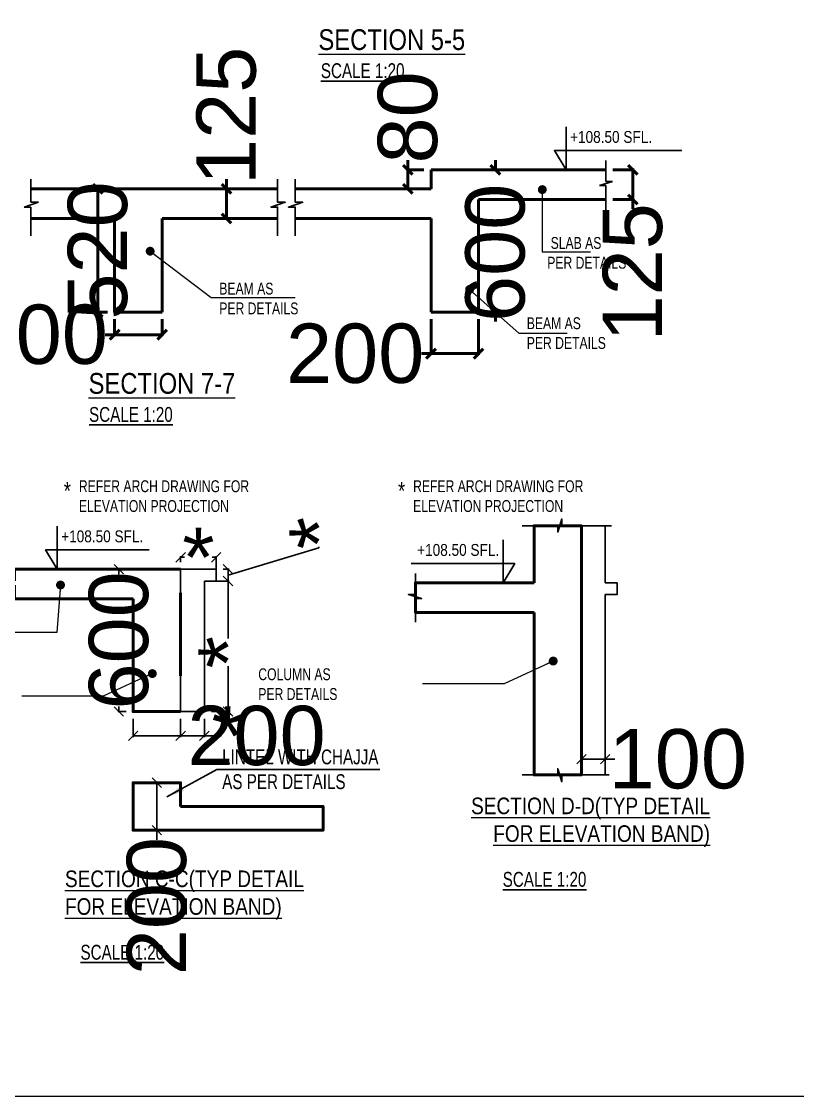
# Model space of a CAD drawing. Header units: millimetres. Extents: x -29 to 37328, y -5 to 79129.
# Drawn here: x 13664 to 16933, y 6051 to 10582 of the extents above; entities that cross this region are included whole.
import ezdxf

# ---------------------------------------------------------------- set-up
doc = ezdxf.new("R2010")
doc.units = ezdxf.units.MM
for name, color, linetype, lineweight in [('A-CONC', 5, 'Continuous', 40), ('S - COL', 5, 'Continuous', 40), ('S - DIM', 253, 'Continuous', 13), ('S - SEC CUT', 5, 'Continuous', 13), ('S - SEC CUT TXT', 1, 'Continuous', 13), ('STR-Stair', 1, 'Continuous', 13)]:
    doc.layers.add(name, color=color, linetype=linetype, lineweight=lineweight)
for name, color, linetype in [('BAND DETAILS', 2, 'Continuous'), ('HAT', 8, 'Continuous'), ('Leader', 8, 'Continuous'), ('S - HATCH', 8, 'Continuous'), ('S - TXT-1', 6, 'Continuous'), ('SEC TEXT', 50, 'Continuous'), ('TEMP', 8, 'Continuous'), ('TEXT', 7, 'Continuous')]:
    doc.layers.add(name, color=color, linetype=linetype)
doc.styles.add('SD', font='ARIALNB.TTF')
doc.styles.add('SED', font='ARIALN.TTF', dxfattribs={"height": 50})
doc.styles.add('SOBHA', font='arial.ttf')
doc.styles.add('sobha.sed', font='swisscl.ttf')
doc.dimstyles.new('S--20', dxfattribs={"dimscale": 20, "dimtxt": 12.5, "dimasz": 2, "dimexe": 0.25, "dimexo": 1.5, "dimgap": 0.1, "dimtad": 0, "dimdec": 0, "dimrnd": 0.0005, "dimzin": 0, "dimdsep": 46, "dimtxsty": 'SOBHA', "dimblk": 'OBLIQUE', "dimcen": 0.09, "dimclrd": 8, "dimclre": 8, "dimclrt": 4, "dimadec": 0, "dimazin": 0, "dimtfac": 1, "dimtdec": 0, "dimtofl": 0, "dimtmove": 0, "dimatfit": 3, "dimfxl": 0.18, "dimtolj": 1, "dimtzin": 0, "dimlwd": -1, "dimlwe": -1, "dimarcsym": 0})
doc.dimstyles.new('S-25', dxfattribs={"dimscale": 25, "dimtxt": 2.5, "dimasz": 1.5, "dimexe": 0.25, "dimexo": 0.5, "dimgap": 0.1, "dimtad": 0, "dimdec": 0, "dimrnd": 0.0005, "dimzin": 0, "dimdsep": 46, "dimtxsty": 'SOBHA', "dimblk": 'OBLIQUE', "dimcen": 0.09, "dimclrd": 8, "dimclre": 8, "dimclrt": 6, "dimadec": 0, "dimazin": 0, "dimtfac": 1, "dimtdec": 0, "dimtofl": 0, "dimtmove": 0, "dimatfit": 3, "dimfxl": 0.18, "dimtolj": 1, "dimtzin": 0, "dimlwd": -1, "dimlwe": -1, "dimarcsym": 0})
doc.dimstyles.new('S-50', dxfattribs={"dimscale": 50, "dimtxt": 2.5, "dimasz": 1.5, "dimexe": 0.25, "dimexo": 0.25, "dimgap": 0.1, "dimtad": 0, "dimdec": 0, "dimrnd": 0.0005, "dimzin": 0, "dimdsep": 46, "dimtxsty": 'SOBHA', "dimblk": 'OBLIQUE', "dimcen": 0.09, "dimclrd": 8, "dimclre": 8, "dimclrt": 6, "dimadec": 5, "dimazin": 0, "dimtfac": 1, "dimtdec": 0, "dimtofl": 0, "dimtmove": 0, "dimatfit": 3, "dimfxl": 0.18, "dimtolj": 1, "dimtzin": 0, "dimlwd": -1, "dimlwe": -1, "dimarcsym": 0})

# ---------------------------------------------------------------- blocks, each defined once
blk = doc.blocks.new('_Oblique')
at = {"color": 0, "linetype": 'ByBlock', "lineweight": -2}
blk.add_line((-0.5, -0.5), (0.5, 0.5), dxfattribs=at)
blk = doc.blocks.new('*D272')
at = {"layer": 'Defpoints', "color": 0, "transparency": 16777216}
for p in [(15389.4, 9357), (15589.4, 9357), (15389.4, 9182)]:
    blk.add_point(p, dxfattribs=at)
at = {"layer": 'S - COL', "color": 8, "transparency": 16777216}
for p, q in [((15389.4, 9327), (15389.4, 9177)), ((15589.4, 9327), (15589.4, 9177)), ((15389.4, 9182), (15349.4, 9182)), ((15589.4, 9182), (15389.4, 9182))]:
    blk.add_line(p, q, dxfattribs=at)
at = {"layer": 'S - COL', "color": 8, "transparency": 16777216, "xscale": 40, "yscale": 40, "zscale": 40, "rotation": 180}
blk.add_blockref('_Oblique', (15389.4, 9182), dxfattribs=at)
at = {"layer": 'S - COL', "color": 8, "transparency": 16777216, "xscale": 40, "yscale": 40, "zscale": 40}
blk.add_blockref('_Oblique', (15589.4, 9182), dxfattribs=at)
at = {"layer": 'S - COL', "color": 4, "transparency": 16777216, "insert": (15069.5, 9182), "char_height": 250, "attachment_point": 5, "style": 'SOBHA'}
blk.add_mtext('\\A1;200', dxfattribs=at)
blk = doc.blocks.new('*D273')
at = {"layer": 'Defpoints', "color": 0, "transparency": 16777216}
for p in [(16125.1, 9957), (16125.1, 9832), (16239.4, 9832)]:
    blk.add_point(p, dxfattribs=at)
at = {"layer": 'S - COL', "color": 8, "transparency": 16777216}
for p, q in [((16155.1, 9957), (16244.4, 9957)), ((16239.4, 9957), (16239.4, 9832)), ((16155.1, 9832), (16244.4, 9832)), ((16239.4, 9832), (16239.4, 9792))]:
    blk.add_line(p, q, dxfattribs=at)
at = {"layer": 'S - COL', "color": 8, "transparency": 16777216, "xscale": 40, "yscale": 40, "zscale": 40}
for p, rotation in [((16239.4, 9957), 90), ((16239.4, 9832), 270)]:
    blk.add_blockref('_Oblique', p, dxfattribs=dict(at, rotation=rotation))
at = {"layer": 'S - COL', "color": 4, "transparency": 16777216, "insert": (16239.4, 9524.7), "char_height": 250, "attachment_point": 5, "rotation": 90, "style": 'SOBHA'}
blk.add_mtext('\\A1;125', dxfattribs=at)
blk = doc.blocks.new('*D274')
at = {"layer": 'Defpoints', "color": 0, "transparency": 16777216}
for p in [(15589.4, 9957), (15589.4, 9357), (15660.4, 9357)]:
    blk.add_point(p, dxfattribs=at)
at = {"layer": 'S - COL', "color": 8, "transparency": 16777216}
for p, q in [((15660.4, 9957), (15660.4, 9997)), ((15619.4, 9957), (15665.4, 9957)), ((15619.4, 9357), (15665.4, 9357)), ((15660.4, 9357), (15660.4, 9317))]:
    blk.add_line(p, q, dxfattribs=at)
at = {"layer": 'S - COL', "color": 8, "transparency": 16777216, "xscale": 40, "yscale": 40, "zscale": 40}
for p, rotation in [((15660.4, 9957), 270), ((15660.4, 9357), 90)]:
    blk.add_blockref('_Oblique', p, dxfattribs=dict(at, rotation=rotation))
at = {"layer": 'S - COL', "color": 4, "transparency": 16777216, "insert": (15660.4, 9607), "char_height": 250, "attachment_point": 5, "rotation": 90, "style": 'SOBHA'}
blk.add_mtext('\\A1;600', dxfattribs=at)
blk = doc.blocks.new('*D279')
at = {"layer": 'Defpoints', "color": 0, "transparency": 16777216}
for p in [(14056.3, 9357), (14256.3, 9357), (14056.3, 9262)]:
    blk.add_point(p, dxfattribs=at)
at = {"layer": 'S - COL', "color": 8, "transparency": 16777216}
for p, q in [((14056.3, 9327), (14056.3, 9257)), ((14256.3, 9327), (14256.3, 9257)), ((14056.3, 9262), (14016.3, 9262)), ((14256.3, 9262), (14056.3, 9262))]:
    blk.add_line(p, q, dxfattribs=at)
at = {"layer": 'S - COL', "color": 8, "transparency": 16777216, "xscale": 40, "yscale": 40, "zscale": 40, "rotation": 180}
blk.add_blockref('_Oblique', (14056.3, 9262), dxfattribs=at)
at = {"layer": 'S - COL', "color": 8, "transparency": 16777216, "xscale": 40, "yscale": 40, "zscale": 40}
blk.add_blockref('_Oblique', (14256.3, 9262), dxfattribs=at)
at = {"layer": 'S - COL', "color": 4, "transparency": 16777216, "insert": (13736.5, 9262), "char_height": 250, "attachment_point": 5, "style": 'SOBHA'}
blk.add_mtext('\\A1;200', dxfattribs=at)
blk = doc.blocks.new('*D280')
at = {"layer": 'Defpoints', "color": 0, "transparency": 16777216}
for p in [(14056.3, 9877), (13985.4, 9357), (14056.3, 9357)]:
    blk.add_point(p, dxfattribs=at)
at = {"layer": 'S - COL', "color": 8, "transparency": 16777216}
for p, q in [((14026.3, 9877), (13980.4, 9877)), ((13985.4, 9877), (13985.4, 9357)), ((14026.3, 9357), (13980.4, 9357))]:
    blk.add_line(p, q, dxfattribs=at)
at = {"layer": 'S - COL', "color": 8, "transparency": 16777216, "xscale": 40, "yscale": 40, "zscale": 40}
for p, rotation in [((13985.4, 9877), 90), ((13985.4, 9357), 270)]:
    blk.add_blockref('_Oblique', p, dxfattribs=dict(at, rotation=rotation))
at = {"layer": 'S - COL', "color": 4, "transparency": 16777216, "insert": (13985.4, 9617), "char_height": 250, "attachment_point": 5, "rotation": 90, "style": 'SOBHA'}
blk.add_mtext('\\A1;520', dxfattribs=at)
blk = doc.blocks.new('*D281')
at = {"layer": 'Defpoints', "color": 0, "transparency": 16777216}
for p in [(15291.5, 9957), (15389.4, 9957, -0.2), (15389.4, 9877, -0.2)]:
    blk.add_point(p, dxfattribs=at)
at = {"layer": 'S - COL', "color": 8, "transparency": 16777216}
for p, q in [((15291.5, 9957), (15291.5, 9997)), ((15359.4, 9957), (15286.5, 9957)), ((15291.5, 9877), (15291.5, 9957)), ((15359.4, 9877), (15286.5, 9877))]:
    blk.add_line(p, q, dxfattribs=at)
at = {"layer": 'S - COL', "color": 8, "transparency": 16777216, "xscale": 40, "yscale": 40, "zscale": 40}
for p, rotation in [((15291.5, 9957), 90), ((15291.5, 9877), 270)]:
    blk.add_blockref('_Oblique', p, dxfattribs=dict(at, rotation=rotation))
at = {"layer": 'S - COL', "color": 4, "transparency": 16777216, "insert": (15291.5, 10177.8), "char_height": 250, "attachment_point": 5, "rotation": 90, "style": 'SOBHA'}
blk.add_mtext('\\A1;80', dxfattribs=at)
blk = doc.blocks.new('*D282')
at = {"layer": 'Defpoints', "color": 0, "transparency": 16777216}
for p in [(14499.6, 9877, -0.2), (14527.4, 9877), (14499.6, 9752, -0.2)]:
    blk.add_point(p, dxfattribs=at)
at = {"layer": 'S - COL', "color": 8, "transparency": 16777216}
for p, q in [((14527.4, 9877), (14527.4, 9917)), ((14527.4, 9752), (14527.4, 9877)), ((14529.6, 9877), (14532.4, 9877)), ((14529.6, 9752), (14532.4, 9752))]:
    blk.add_line(p, q, dxfattribs=at)
at = {"layer": 'S - COL', "color": 8, "transparency": 16777216, "xscale": 40, "yscale": 40, "zscale": 40}
for p, rotation in [((14527.4, 9877), 90), ((14527.4, 9752), 270)]:
    blk.add_blockref('_Oblique', p, dxfattribs=dict(at, rotation=rotation))
at = {"layer": 'S - COL', "color": 4, "transparency": 16777216, "insert": (14527.4, 10184.4), "char_height": 250, "attachment_point": 5, "rotation": 90, "style": 'SOBHA'}
blk.add_mtext('\\A1;125', dxfattribs=at)
blk = doc.blocks.new('*D247')
at = {"layer": 'BAND DETAILS', "color": 8, "transparency": 16777216}
for p, q in [((16023.1, 7522.9), (16023.1, 7467.9)), ((16123.1, 7522.9), (16123.1, 7467.9)), ((16023.1, 7472.9), (16123.1, 7472.9)), ((16123.1, 7472.9), (16163.1, 7472.9))]:
    blk.add_line(p, q, dxfattribs=at)
at = {"layer": 'Defpoints', "color": 0, "linetype": 'ByBlock', "transparency": 16777216}
for p in [(16023.1, 7552.9), (16123.1, 7552.9), (16123.1, 7472.9)]:
    blk.add_point(p, dxfattribs=at)
at = {"layer": 'BAND DETAILS', "color": 8, "linetype": 'ByBlock', "transparency": 16777216, "xscale": 40, "yscale": 40, "zscale": 40, "rotation": 180}
blk.add_blockref('_Oblique', (16023.1, 7472.9), dxfattribs=at)
at = {"layer": 'BAND DETAILS', "color": 8, "linetype": 'ByBlock', "transparency": 16777216, "xscale": 40, "yscale": 40, "zscale": 40}
blk.add_blockref('_Oblique', (16123.1, 7472.9), dxfattribs=at)
at = {"layer": 'BAND DETAILS', "color": 4, "linetype": 'ByBlock', "transparency": 16777216, "insert": (16429.1, 7472.9), "char_height": 250, "attachment_point": 5, "style": 'SOBHA'}
blk.add_mtext('\\A1;100', dxfattribs=at)
blk = doc.blocks.new('*D377')
at = {"layer": 'BAND DETAILS', "color": 8, "transparency": 16777216}
for p, q in [((14104.1, 8273.6), (14069.1, 8273.6)), ((14074.1, 8273.6), (14074.1, 8252)), ((14104.1, 7673.6), (14069.1, 7673.6)), ((14074.1, 7673.6), (14074.1, 7695.1))]:
    blk.add_line(p, q, dxfattribs=at)
at = {"layer": 'Defpoints', "color": 0, "linetype": 'ByBlock', "transparency": 16777216}
for p in [(14074.1, 8273.6), (14134.1, 8273.6), (14134.1, 7673.6)]:
    blk.add_point(p, dxfattribs=at)
at = {"layer": 'BAND DETAILS', "color": 8, "linetype": 'ByBlock', "transparency": 16777216, "xscale": 40, "yscale": 40, "zscale": 40}
for p, rotation in [((14074.1, 8273.6), 90), ((14074.1, 7673.6), 270)]:
    blk.add_blockref('_Oblique', p, dxfattribs=dict(at, rotation=rotation))
at = {"layer": 'BAND DETAILS', "color": 4, "linetype": 'ByBlock', "transparency": 16777216, "insert": (14074.1, 7973.6), "char_height": 250, "attachment_point": 5, "rotation": 90, "style": 'SOBHA'}
blk.add_mtext('\\A1;600', dxfattribs=at)
blk = doc.blocks.new('*D248')
at = {"layer": 'BAND DETAILS', "color": 8, "transparency": 16777216}
for p, q in [((14134.1, 7643.6), (14134.1, 7566)), ((14334.1, 7643.6), (14334.1, 7566)), ((14134.1, 7571), (14334.1, 7571)), ((14334.1, 7571), (14374.1, 7571))]:
    blk.add_line(p, q, dxfattribs=at)
at = {"layer": 'Defpoints', "color": 0, "linetype": 'ByBlock', "transparency": 16777216}
for p in [(14134.1, 7673.6), (14334.1, 7673.6), (14334.1, 7571)]:
    blk.add_point(p, dxfattribs=at)
at = {"layer": 'BAND DETAILS', "color": 8, "linetype": 'ByBlock', "transparency": 16777216, "xscale": 40, "yscale": 40, "zscale": 40, "rotation": 180}
blk.add_blockref('_Oblique', (14134.1, 7571), dxfattribs=at)
at = {"layer": 'BAND DETAILS', "color": 8, "linetype": 'ByBlock', "transparency": 16777216, "xscale": 40, "yscale": 40, "zscale": 40}
blk.add_blockref('_Oblique', (14334.1, 7571), dxfattribs=at)
at = {"layer": 'BAND DETAILS', "color": 4, "linetype": 'ByBlock', "transparency": 16777216, "insert": (14654, 7571), "char_height": 250, "attachment_point": 5, "style": 'SOBHA'}
blk.add_mtext('\\A1;200', dxfattribs=at)
blk = doc.blocks.new('*D378')
at = {"layer": 'BAND DETAILS', "color": 8, "transparency": 16777216}
for p, q in [((14164.1, 7373.6), (14238.9, 7373.6)), ((14233.9, 7373.6), (14233.9, 7173.6)), ((14164.1, 7173.6), (14238.9, 7173.6)), ((14233.9, 7173.6), (14233.9, 7133.6))]:
    blk.add_line(p, q, dxfattribs=at)
at = {"layer": 'Defpoints', "color": 0, "linetype": 'ByBlock', "transparency": 16777216}
for p in [(14134.1, 7373.6), (14134.1, 7173.6), (14233.9, 7173.6)]:
    blk.add_point(p, dxfattribs=at)
at = {"layer": 'BAND DETAILS', "color": 8, "linetype": 'ByBlock', "transparency": 16777216, "xscale": 40, "yscale": 40, "zscale": 40}
for p, rotation in [((14233.9, 7373.6), 90), ((14233.9, 7173.6), 270)]:
    blk.add_blockref('_Oblique', p, dxfattribs=dict(at, rotation=rotation))
at = {"layer": 'BAND DETAILS', "color": 4, "linetype": 'ByBlock', "transparency": 16777216, "insert": (14233.9, 6853.7), "char_height": 250, "attachment_point": 5, "rotation": 90, "style": 'SOBHA'}
blk.add_mtext('\\A1;200', dxfattribs=at)
blk = doc.blocks.new('*D379')
at = {"layer": 'BAND DETAILS', "color": 8, "transparency": 16777216}
for p, q in [((14334.1, 7643.6), (14334.1, 7566)), ((14434.1, 7643.6), (14434.1, 7566)), ((14334.1, 7571), (14434.1, 7571)), ((14434.1, 7571), (14474.1, 7571))]:
    blk.add_line(p, q, dxfattribs=at)
at = {"layer": 'Defpoints', "color": 0, "linetype": 'ByBlock', "transparency": 16777216}
for p in [(14334.1, 7673.6), (14434.1, 7673.6), (14434.1, 7571)]:
    blk.add_point(p, dxfattribs=at)
at = {"layer": 'BAND DETAILS', "color": 8, "linetype": 'ByBlock', "transparency": 16777216, "xscale": 40, "yscale": 40, "zscale": 40, "rotation": 180}
blk.add_blockref('_Oblique', (14334.1, 7571), dxfattribs=at)
at = {"layer": 'BAND DETAILS', "color": 8, "linetype": 'ByBlock', "transparency": 16777216, "xscale": 40, "yscale": 40, "zscale": 40}
blk.add_blockref('_Oblique', (14434.1, 7571), dxfattribs=at)
at = {"layer": 'BAND DETAILS', "color": 4, "linetype": 'ByBlock', "transparency": 16777216, "insert": (14532.5, 7571), "char_height": 250, "attachment_point": 5, "style": 'SOBHA'}
blk.add_mtext('\\A1;*', dxfattribs=at)
blk = doc.blocks.new('*D249')
at = {"layer": 'BAND DETAILS', "color": 8, "transparency": 16777216}
for p, q in [((14464.1, 8223.6), (14539.1, 8223.6)), ((14534.1, 8223.6), (14534.1, 7981.9)), ((14534.1, 7673.6), (14534.1, 7865.2)), ((14464.1, 7673.6), (14539.1, 7673.6))]:
    blk.add_line(p, q, dxfattribs=at)
at = {"layer": 'Defpoints', "color": 0, "linetype": 'ByBlock', "transparency": 16777216}
for p in [(14434.1, 8223.6), (14534.1, 8223.6), (14434.1, 7673.6)]:
    blk.add_point(p, dxfattribs=at)
at = {"layer": 'BAND DETAILS', "color": 8, "linetype": 'ByBlock', "transparency": 16777216, "xscale": 40, "yscale": 40, "zscale": 40}
for p, rotation in [((14534.1, 8223.6), 90), ((14534.1, 7673.6), 270)]:
    blk.add_blockref('_Oblique', p, dxfattribs=dict(at, rotation=rotation))
at = {"layer": 'BAND DETAILS', "color": 4, "linetype": 'ByBlock', "transparency": 16777216, "insert": (14534.1, 7923.6), "char_height": 250, "attachment_point": 5, "rotation": 90, "style": 'SOBHA'}
blk.add_mtext('\\A1;*', dxfattribs=at)
blk = doc.blocks.new('*D250')
at = {"layer": 'BAND DETAILS', "color": 8, "transparency": 16777216}
for p, q in [((14334.1, 8303.6), (14334.1, 8328.6)), ((14334.1, 8323.6), (14350.8, 8323.6)), ((14484.1, 8323.6), (14467.5, 8323.6)), ((14484.1, 8253.6), (14484.1, 8328.6))]:
    blk.add_line(p, q, dxfattribs=at)
at = {"layer": 'Defpoints', "color": 0, "linetype": 'ByBlock', "transparency": 16777216}
for p in [(14334.1, 8323.6), (14334.1, 8273.6), (14484.1, 8223.6)]:
    blk.add_point(p, dxfattribs=at)
at = {"layer": 'BAND DETAILS', "color": 8, "linetype": 'ByBlock', "transparency": 16777216, "xscale": 40, "yscale": 40, "zscale": 40, "rotation": 180}
blk.add_blockref('_Oblique', (14334.1, 8323.6), dxfattribs=at)
at = {"layer": 'BAND DETAILS', "color": 8, "linetype": 'ByBlock', "transparency": 16777216, "xscale": 40, "yscale": 40, "zscale": 40}
blk.add_blockref('_Oblique', (14484.1, 8323.6), dxfattribs=at)
at = {"layer": 'BAND DETAILS', "color": 4, "linetype": 'ByBlock', "transparency": 16777216, "insert": (14409.1, 8323.6), "char_height": 250, "attachment_point": 5, "style": 'SOBHA'}
blk.add_mtext('\\A1;*', dxfattribs=at)
blk = doc.blocks.new('*D251')
at = {"layer": 'BAND DETAILS', "color": 8, "transparency": 16777216}
for p, q in [((14534.1, 8248.6), (14917.1, 8363.5)), ((14917.1, 8363.5), (14917.1, 8367.5)), ((14514.1, 8273.6), (14539.1, 8273.6)), ((14534.1, 8223.6), (14534.1, 8273.6)), ((14464.1, 8223.6), (14539.1, 8223.6))]:
    blk.add_line(p, q, dxfattribs=at)
at = {"layer": 'Defpoints', "color": 0, "linetype": 'ByBlock', "transparency": 16777216}
for p in [(14484.1, 8273.6, -0.4), (14534.1, 8273.6), (14434.1, 8223.6, -0.4)]:
    blk.add_point(p, dxfattribs=at)
at = {"layer": 'BAND DETAILS', "color": 8, "linetype": 'ByBlock', "transparency": 16777216, "xscale": 40, "yscale": 40, "zscale": 40}
for p, rotation in [((14534.1, 8273.6), 90), ((14534.1, 8223.6), 270)]:
    blk.add_blockref('_Oblique', p, dxfattribs=dict(at, rotation=rotation))
at = {"layer": 'BAND DETAILS', "color": 4, "linetype": 'ByBlock', "transparency": 16777216, "insert": (14917.1, 8425.8), "char_height": 250, "attachment_point": 5, "rotation": 90, "style": 'SOBHA'}
blk.add_mtext('\\A1;*', dxfattribs=at)

msp = doc.modelspace()

# ---------------------------------------------------------------- linework, layer by layer
at = {"layer": 'A-CONC'}
msp.add_line((14134.1, 7293.6), (14134.1, 7173.6), dxfattribs=at)
for points in [[(14334.1, 7273.6), (14334.1, 7373.6), (14134.1, 7373.6), (14134.1, 7173.6), (14334.1, 7173.6)], [(14334.1, 7173.6), (14934.1, 7173.6), (14934.1, 7273.6), (14334.1, 7273.6)]]:
    msp.add_lwpolyline(points, dxfattribs=at)
at = {"layer": 'BAND DETAILS', "linetype": 'ByBlock'}
for points in [[(16023.1, 8456.4), (16023.1, 8216.4)], [(16123.1, 8216.4), (16123.1, 8456.4)], [(14334.1, 8223.6), (14334.1, 8273.6), (14484.1, 8273.6), (14484.1, 8223.6), (14434.1, 8223.6)], [(14334.1, 8223.6), (14334.1, 7673.6), (14434.1, 7673.6), (14434.1, 8223.6)], [(16023.1, 8216.4), (16023.1, 7406.4), (16123.1, 7406.4), (16123.1, 8166.4)], [(16123.1, 8216.4), (16173.1, 8216.4), (16173.1, 8166.4), (16123.1, 8166.4)]]:
    msp.add_lwpolyline(points, dxfattribs=at)
at = {"layer": 'HAT'}
for p, q in [((13703.5, 9917.8, 0.1), (13703.5, 9820.2, 0.1)), ((13735.3, 9820.2, 0.1), (13674.8, 9799.5, 0.1)), ((13674.8, 9799.5, 0.1), (13703.5, 9799.5, 0.1)), ((13703.5, 9799.5, 0.1), (13703.4, 9679, 0.1)), ((13703.5, 9820.2, 0.1), (13735.3, 9820.2, 0.1))]:
    msp.add_line(p, q, dxfattribs=at)
for points in [[(14743, 9917.8), (14743, 9820.2), (14774.8, 9820.2), (14714.3, 9799.5), (14743, 9799.5), (14742.9, 9679)], [(14817, 9917.8), (14817, 9820.2), (14848.9, 9820.2), (14788.3, 9799.5), (14817, 9799.5), (14816.9, 9679)]]:
    msp.add_lwpolyline(points, dxfattribs=at)
at = {"layer": 'S - COL'}
for p, q in [((15389.4, 9957), (15389.4, 9877)), ((15589.4, 9832), (15589.4, 9357)), ((16125.1, 9832), (15589.4, 9832)), ((13703.4, 9752, 0.1), (14056.3, 9752)), ((14056.3, 9752), (14056.3, 9357)), ((14742.9, 9752), (14256.3, 9752)), ((14256.3, 9752), (14256.3, 9357)), ((15389.4, 9752), (14817, 9752)), ((15389.4, 9752), (15389.4, 9357))]:
    msp.add_line(p, q, dxfattribs=at)
at = {"layer": 'S - COL', "linetype": 'ByBlock'}
for p, q in [((15389.4, 9957), (15589.4, 9957)), ((15589.4, 9957), (16125.1, 9957)), ((14056.3, 9877), (13703.5, 9877, 0.1)), ((14056.3, 9877), (14256.3, 9877)), ((14256.3, 9877), (14743, 9877)), ((14817, 9877), (15389.4, 9877)), ((14056.3, 9357), (14256.3, 9357)), ((15389.4, 9357), (15589.4, 9357))]:
    msp.add_line(p, q, dxfattribs=at)
at = {"layer": 'S - COL'}
for points in [[(15823.1, 8091.4), (15823.1, 7406.4), (16023.1, 7406.4), (16023.1, 8456.4), (15823.1, 8456.4), (15823.1, 8216.4)], [(14134.1, 8273.6), (13634.1, 8273.6), (13634.1, 8224)], [(14334.1, 8273.6), (14134.1, 8273.6)], [(13634.1, 8206.7), (13634.1, 8148.6), (14134.1, 8148.6)], [(15823.1, 8216.4), (15323.1, 8216.4), (15323.1, 8091.4), (15823.1, 8091.4)], [(14334.1, 7823.6), (14334.1, 8173.4)], [(14134.1, 8148.6), (14134.1, 7673.6), (14334.1, 7673.6)]]:
    msp.add_lwpolyline(points, dxfattribs=at)
at = {"layer": 'S - HATCH'}
for p, q in [((16125.1, 9995.5), (16125.1, 9907.5)), ((16154, 9907.5), (16098.8, 9890.2)), ((16098.8, 9890.2), (16125.1, 9890.2)), ((16125.1, 9907.5), (16154, 9907.5)), ((16125.1, 9890.2), (16125.1, 9770.9))]:
    msp.add_line(p, q, dxfattribs=at)
for points in [[(16149.6, 8456.4), (15940.1, 8456.4), (15940.1, 8485.3), (15922.8, 8430.1), (15922.8, 8456.4), (15773.1, 8456.4)], [(15323.1, 8254.8), (15323.1, 8166.9), (15294.2, 8166.9), (15349.4, 8149.5), (15323.1, 8149.5), (15323.1, 8050.2)], [(16139.1, 7406.4), (15940.1, 7406.4), (15940.1, 7377.4), (15922.8, 7432.6), (15922.8, 7406.4), (15773.1, 7406.4)]]:
    msp.add_lwpolyline(points, dxfattribs=at)
at = {"layer": 'STR-Stair', "linetype": 'ByBlock'}
msp.add_lwpolyline([(11592.9, 14886), (20923.5, 14886), (20923.5, 6051.2), (11592.9, 6051.2)], close=True, dxfattribs=at)
at = {"layer": 'TEMP'}
for points in [[(15958.2, 10138.3), (15958.2, 9957), (15909.2, 10038.2), (16446.3, 10038.2)], [(13814.1, 8454.8), (13814.1, 8273.6), (13765.1, 8354.8), (14202.2, 8354.8)], [(15693.1, 8397.6), (15693.1, 8216.4), (15742.2, 8297.6), (15305, 8297.6)]]:
    msp.add_lwpolyline(points, dxfattribs=at)

# ---------------------------------------------------------------- texts
at = {"layer": 'S - SEC CUT', "color": 4, "char_height": 50, "width": 408.126, "style": 'SED'}
for insert, attachment_point in [((15975, 10120.4), 1), ((13831, 8437), 1), ((15676.3, 8379.8), 3)]:
    msp.add_mtext('+108.50 SFL.', dxfattribs=dict(at, insert=insert, attachment_point=attachment_point))
at = {"layer": 'S - SEC CUT TXT', "color": 1, "linetype": 'ByBlock'}
for s, insert, char_height, width, attachment_point, rotation, style in [('{\\fArial Narrow|b0|i0|c0|p34;\\LSECTION 5-5}', (15533, 10549.3, 0.4), 87.5, 697.74, 3, 359.9893, 'SD'), ('{\\fArial Narrow|b0|i0|c0|p34;\\LSECTION 7-7}', (13946.4, 9100.4, 0.2), 87.5, 614.607, 1, 0.0107, 'SD'), ('{\\LSECTION D-D(TYP DETAIL FOR ELEVATION BAND)}', (16564.7, 7310.9, 0.4), 70, 1138.401, 3, 359.9893, 'SED'), ('\\pxql;{\\LSECTION C-C(TYP DETAIL FOR ELEVATION BAND)}', (13846.9, 7003.6, 0.4), 70, 1138.401, 1, 0.0107, 'SED')]:
    msp.add_mtext(s, dxfattribs=dict(at, insert=insert, char_height=char_height, width=width, attachment_point=attachment_point, rotation=rotation, style=style))
at = {"layer": 'S - TXT-1', "style": 'sobha.sed'}
for s, insert, char_height, width, attachment_point in [('\\pxqj; SLAB AS\\PPER DETAILS', (15878.9, 9539.6), 50, 971.801, 7), ('\\pxqj;BEAM AS\\PPER DETAILS', (14497.1, 9347.1), 50, 1001.801, 7), ('\\pxqj;BEAM AS\\PPER DETAILS', (15792.6, 9201.2), 50, 1001.801, 7), ('\\pxql;*', (13904.1, 8566.2, -0.4), 75, 62.077, 9), ('\\pxql;\\PREFER ARCH DRAWING FOR ELEVATION PROJECTION', (14907.2, 8514.2, -0.4), 50, 1001.801, 9), ('\\pxql;*', (15312.4, 8566.2, -0.4), 75, 62.077, 9), ('\\pxql;\\PREFER ARCH DRAWING FOR ELEVATION PROJECTION', (16315.5, 8514.2, -0.4), 50, 1001.801, 9), ('\\pxqj;COLUMN AS\\PPER DETAILS', (15663.3, 7721.7, 0.4), 50, 1001.801, 9)]:
    msp.add_mtext(s, dxfattribs=dict(at, insert=insert, char_height=char_height, width=width, attachment_point=attachment_point))
at = {"layer": 'SEC TEXT', "color": 6, "insert": (15182.4, 7513.7), "char_height": 62.5, "width": 673.074, "attachment_point": 3, "style": 'sobha.sed'}
msp.add_mtext('\\pxql;LINTEL WITH CHAJJA \\PAS PER DETAILS', dxfattribs=at)
at = {"layer": 'TEXT', "char_height": 62.5, "style": 'sobha.sed'}
for insert, width, attachment_point in [((14925, 10342.6, 0.4), 1805.445, 7), ((14430.2, 8893.7, 0.2), 481.786, 9), ((16123.1, 6934.3, 0.4), 431.996, 9), ((14344.3, 6627, 0.4), 431.996, 9)]:
    msp.add_mtext('\\pxql;{\\LSCALE 1:20}', dxfattribs=dict(at, insert=insert, width=width, attachment_point=attachment_point))

# ---------------------------------------------------------------- dimensions: what is measured, and where the dimension line sits
at = {"layer": 'BAND DETAILS', "linetype": 'ByBlock'}
for base, p1, p2, picture, middle in [((14334.1, 8323.6), (14484.1, 8223.6), (14334.1, 8273.6), '*D250', (14409.1, 8323.6)), ((14434.1, 7571), (14334.1, 7673.6), (14434.1, 7673.6), '*D379', (14532.5, 7571))]:
    dim = msp.add_linear_dim(base=base, p1=p1, p2=p2, text='*', dimstyle='S--20', dxfattribs=at)
    dim.commit()
    dim.dimension.update_dxf_attribs({"geometry": picture, "text_midpoint": middle})
dim = msp.add_linear_dim(base=(14534.1, 8273.6, 0.4), p1=(14434.1, 8223.6), p2=(14484.1, 8273.6), angle=90, text='*', dimstyle='S--20', override={"dimtmove": 1}, dxfattribs=at)
dim.commit()
dim.dimension.update_dxf_attribs({"geometry": '*D251', "text_midpoint": (14917.1, 8369.5, 0.4)})
for base, p1, p2, picture, middle in [((14074.1, 8273.6), (14134.1, 7673.6), (14134.1, 8273.6), '*D377', (14074.1, 7973.6)), ((14233.9, 7173.6), (14134.1, 7373.6), (14134.1, 7173.6), '*D378', (14233.9, 6853.7))]:
    dim = msp.add_linear_dim(base=base, p1=p1, p2=p2, angle=90, dimstyle='S--20', dxfattribs=at)
    dim.commit()
    dim.dimension.update_dxf_attribs({"geometry": picture, "text_midpoint": middle})
dim = msp.add_linear_dim(base=(14534.1, 8223.6), p1=(14434.1, 7673.6), p2=(14434.1, 8223.6), angle=90, text='*', dimstyle='S--20', dxfattribs=at)
dim.commit()
dim.dimension.update_dxf_attribs({"geometry": '*D249', "text_midpoint": (14534.1, 7923.6), "dimtype": 160})
for base, p1, p2, picture, middle in [((14334.1, 7571), (14134.1, 7673.6), (14334.1, 7673.6), '*D248', (14654, 7571)), ((16123.1, 7472.9), (16023.1, 7552.9), (16123.1, 7552.9), '*D247', (16429.1, 7472.9))]:
    dim = msp.add_linear_dim(base=base, p1=p1, p2=p2, dimstyle='S--20', dxfattribs=at)
    dim.commit()
    dim.dimension.update_dxf_attribs({"geometry": picture, "text_midpoint": middle})
at = {"layer": 'S - COL'}
for base, p1, p2, angle, picture, middle in [((14527.4, 9877, 0.2), (14499.6, 9752), (14499.6, 9877), 90, '*D282', (14527.4, 10184.4, 0.2)), ((16239.4, 9832), (16125.1, 9957), (16125.1, 9832), 90, '*D273', (16239.4, 9524.7)), ((14056.3, 9262), (14256.3, 9357), (14056.3, 9357), 180, '*D279', (13736.5, 9262)), ((15389.4, 9182), (15589.4, 9357), (15389.4, 9357), 180, '*D272', (15069.5, 9182))]:
    dim = msp.add_linear_dim(base=base, p1=p1, p2=p2, angle=angle, dimstyle='S--20', dxfattribs=at)
    dim.commit()
    dim.dimension.update_dxf_attribs({"geometry": picture, "text_midpoint": middle})
for base, p1, p2, picture, middle in [((15291.5, 9957, 0.2), (15389.4, 9877), (15389.4, 9957), '*D281', (15291.5, 10177.8, 0.2)), ((15660.4, 9357), (15589.4, 9957), (15589.4, 9357), '*D274', (15660.4, 9607)), ((13985.4, 9357), (14056.3, 9877), (14056.3, 9357), '*D280', (13985.4, 9617))]:
    dim = msp.add_linear_dim(base=base, p1=p1, p2=p2, angle=90, dimstyle='S--20', dxfattribs=at)
    dim.commit()
    dim.dimension.update_dxf_attribs({"geometry": picture, "text_midpoint": middle, "dimtype": 160})

# ---------------------------------------------------------------- leaders
at = {"layer": 'Leader', "color": 1}
msp.add_leader([(14276.5, 7314), (14486.2, 7428.7), (15174, 7428.7)], dimstyle='S-50', override={"dimasz": 1.5, "dimfxl": 0}, dxfattribs=at)
at = {"layer": 'S - DIM'}
for points in [[(15858.1, 9873.5, 0.2), (15858.1, 9611.6, 0.2), (16061.5, 9611.6, 0.2)], [(14205.9, 9613.9, 0.2), (14463.4, 9418.8, 0.2), (14816.8, 9418.8, 0.2)], [(15551.9, 9452.8, 0.2), (15759, 9267.7, 0.2), (15962.4, 9267.7, 0.2)], [(13828.2, 8207, 0.4), (13812, 8006.4, 0.4), (13468.6, 8006.4, 0.4)], [(15904, 7886.4, 0.4), (15696.9, 7790.9, 0.4), (15353.5, 7790.9, 0.4)], [(14215, 7833.6, 0.4), (14007.9, 7738.1, 0.4), (13664.5, 7738.1, 0.4)]]:
    msp.add_leader(points, dimstyle='S-25', override={"dimldrblk": 'Dot'}, dxfattribs=at)

doc.saveas('drawing.dxf')
